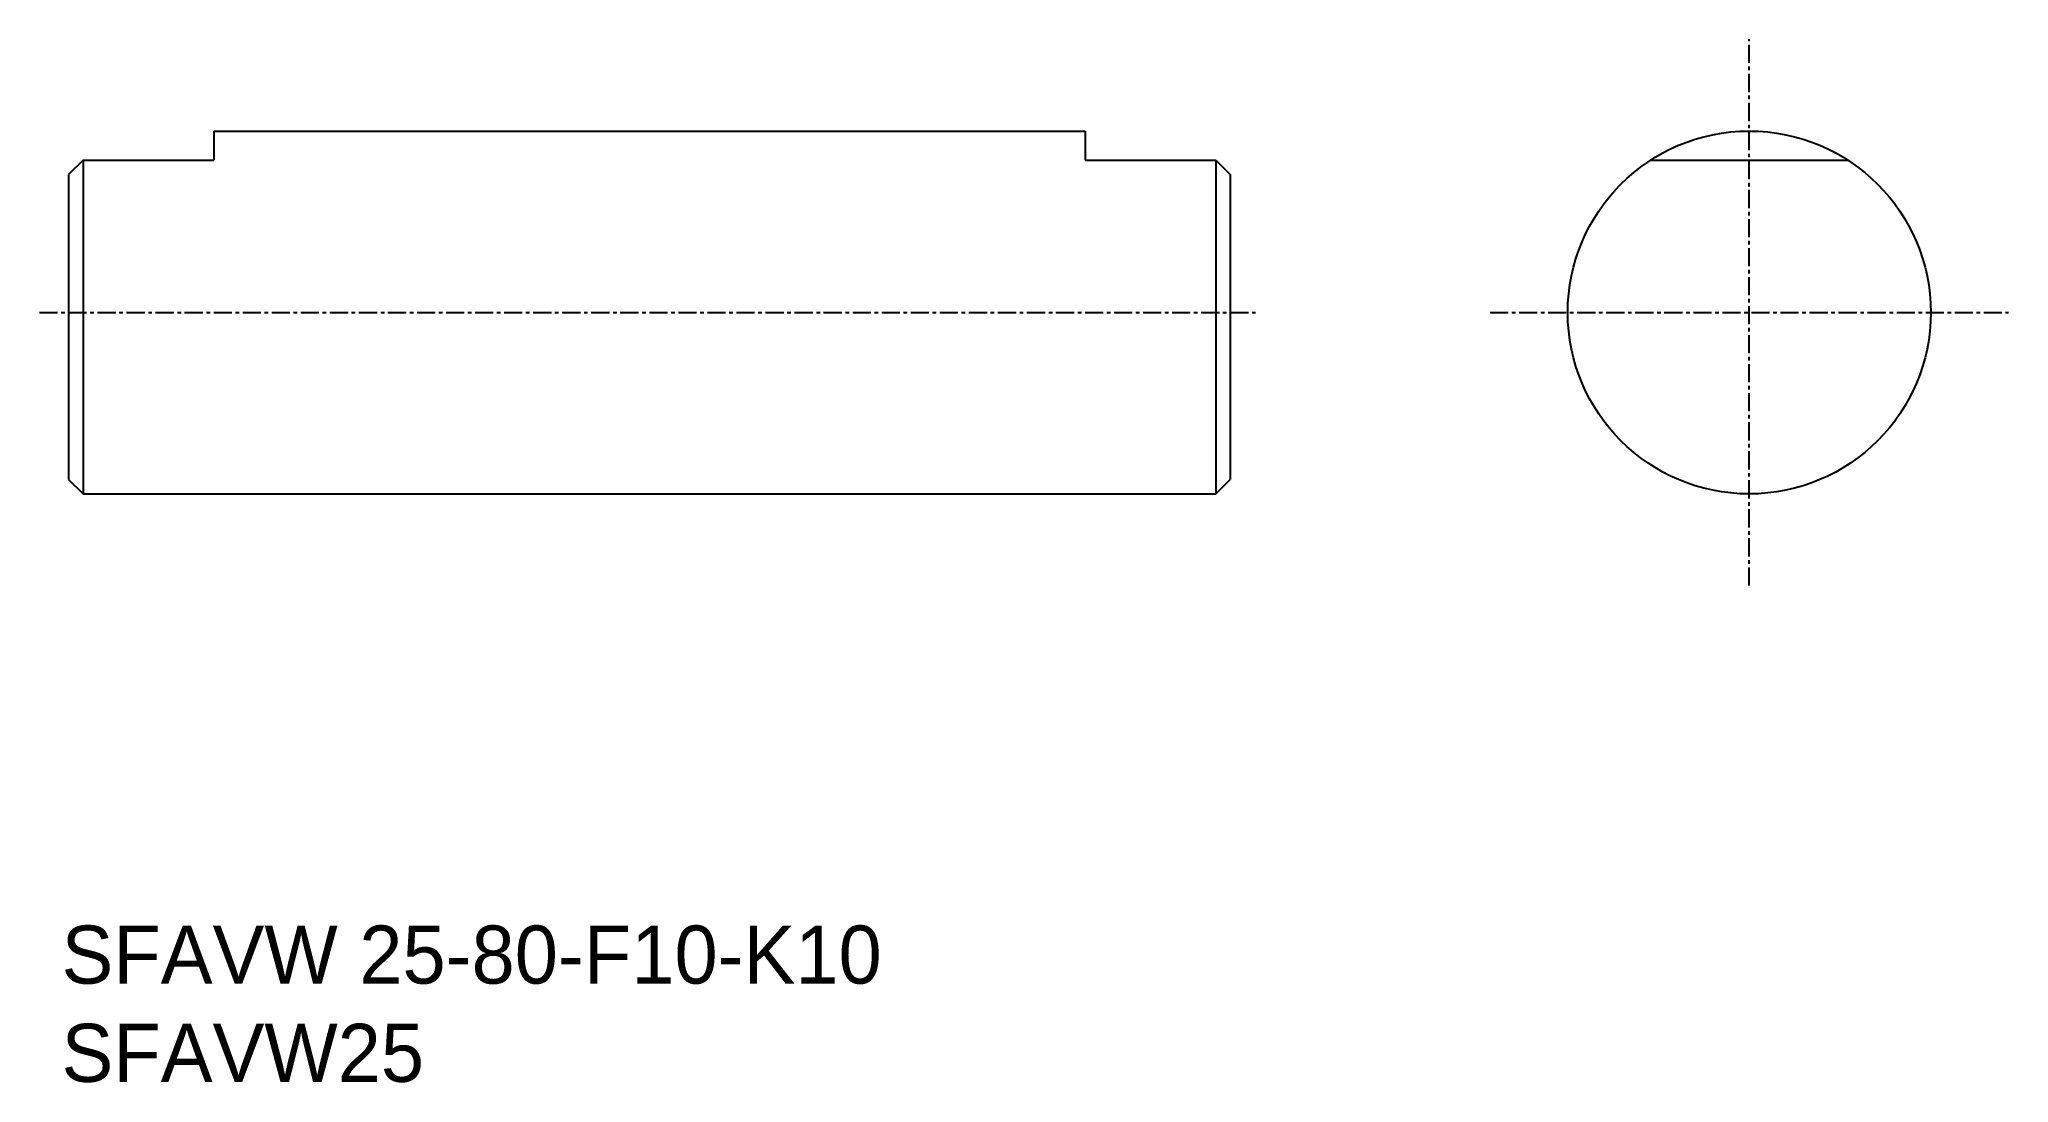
# Model space of a CAD drawing. Extents: x 109 to 245, y 84 to 156.
import ezdxf

# ---------------------------------------------------------------- set-up
doc = ezdxf.new("R2010")
doc.units = 0
doc.linetypes.add('CENTER', pattern=[2, 1.25, -0.25, 0.25, -0.25])
doc.layers.get('0').update_dxf_attribs({"linetype": 'CONTINUOUS'})
doc.layers.add('CENTER', color=1, linetype='CENTER')

msp = doc.modelspace()

# ---------------------------------------------------------------- linework, layer by layer
at = {"color": 7, "linetype": 'CONTINUOUS'}
for p, q in [((121, 149.69), (181, 149.69)), ((121, 149.69), (121, 147.69)), ((181, 149.69), (181, 147.69)), ((112, 147.69), (111, 146.69)), ((111, 146.69), (111, 125.69)), ((112, 147.69), (112, 124.69)), ((112, 147.69), (121, 147.69)), ((181, 147.69), (190, 147.69)), ((190, 147.69), (190, 124.69)), ((190, 147.69), (191, 146.69)), ((191, 146.69), (191, 125.69)), ((219.96, 147.69), (233.53, 147.69)), ((190, 143.44), (190, 143.44)), ((190, 137.19), (190, 137.19)), ((111, 125.69), (112, 124.69)), ((190, 124.69), (191, 125.69)), ((112, 124.69), (190, 124.69))]:
    msp.add_line(p, q, dxfattribs=at)
msp.add_circle((226.74, 137.19), 12.5, dxfattribs=at)
at = {"layer": 'CENTER', "color": 1, "linetype": 'CENTER'}
for p, q in [((226.74, 118.38), (226.74, 156.01)), ((109, 137.19), (193, 137.19)), ((208.89, 137.19), (244.6, 137.19))]:
    msp.add_line(p, q, dxfattribs=at)

# ---------------------------------------------------------------- texts
at = {"color": 7, "linetype": 'CONTINUOUS'}
for s, p in [('SFAVW 25-80-F10-K10', (110.52, 90.95)), ('SFAVW25', (110.52, 84.18))]:
    msp.add_text(s, height=4, dxfattribs=at).set_placement(p)

doc.saveas('drawing.dxf')
